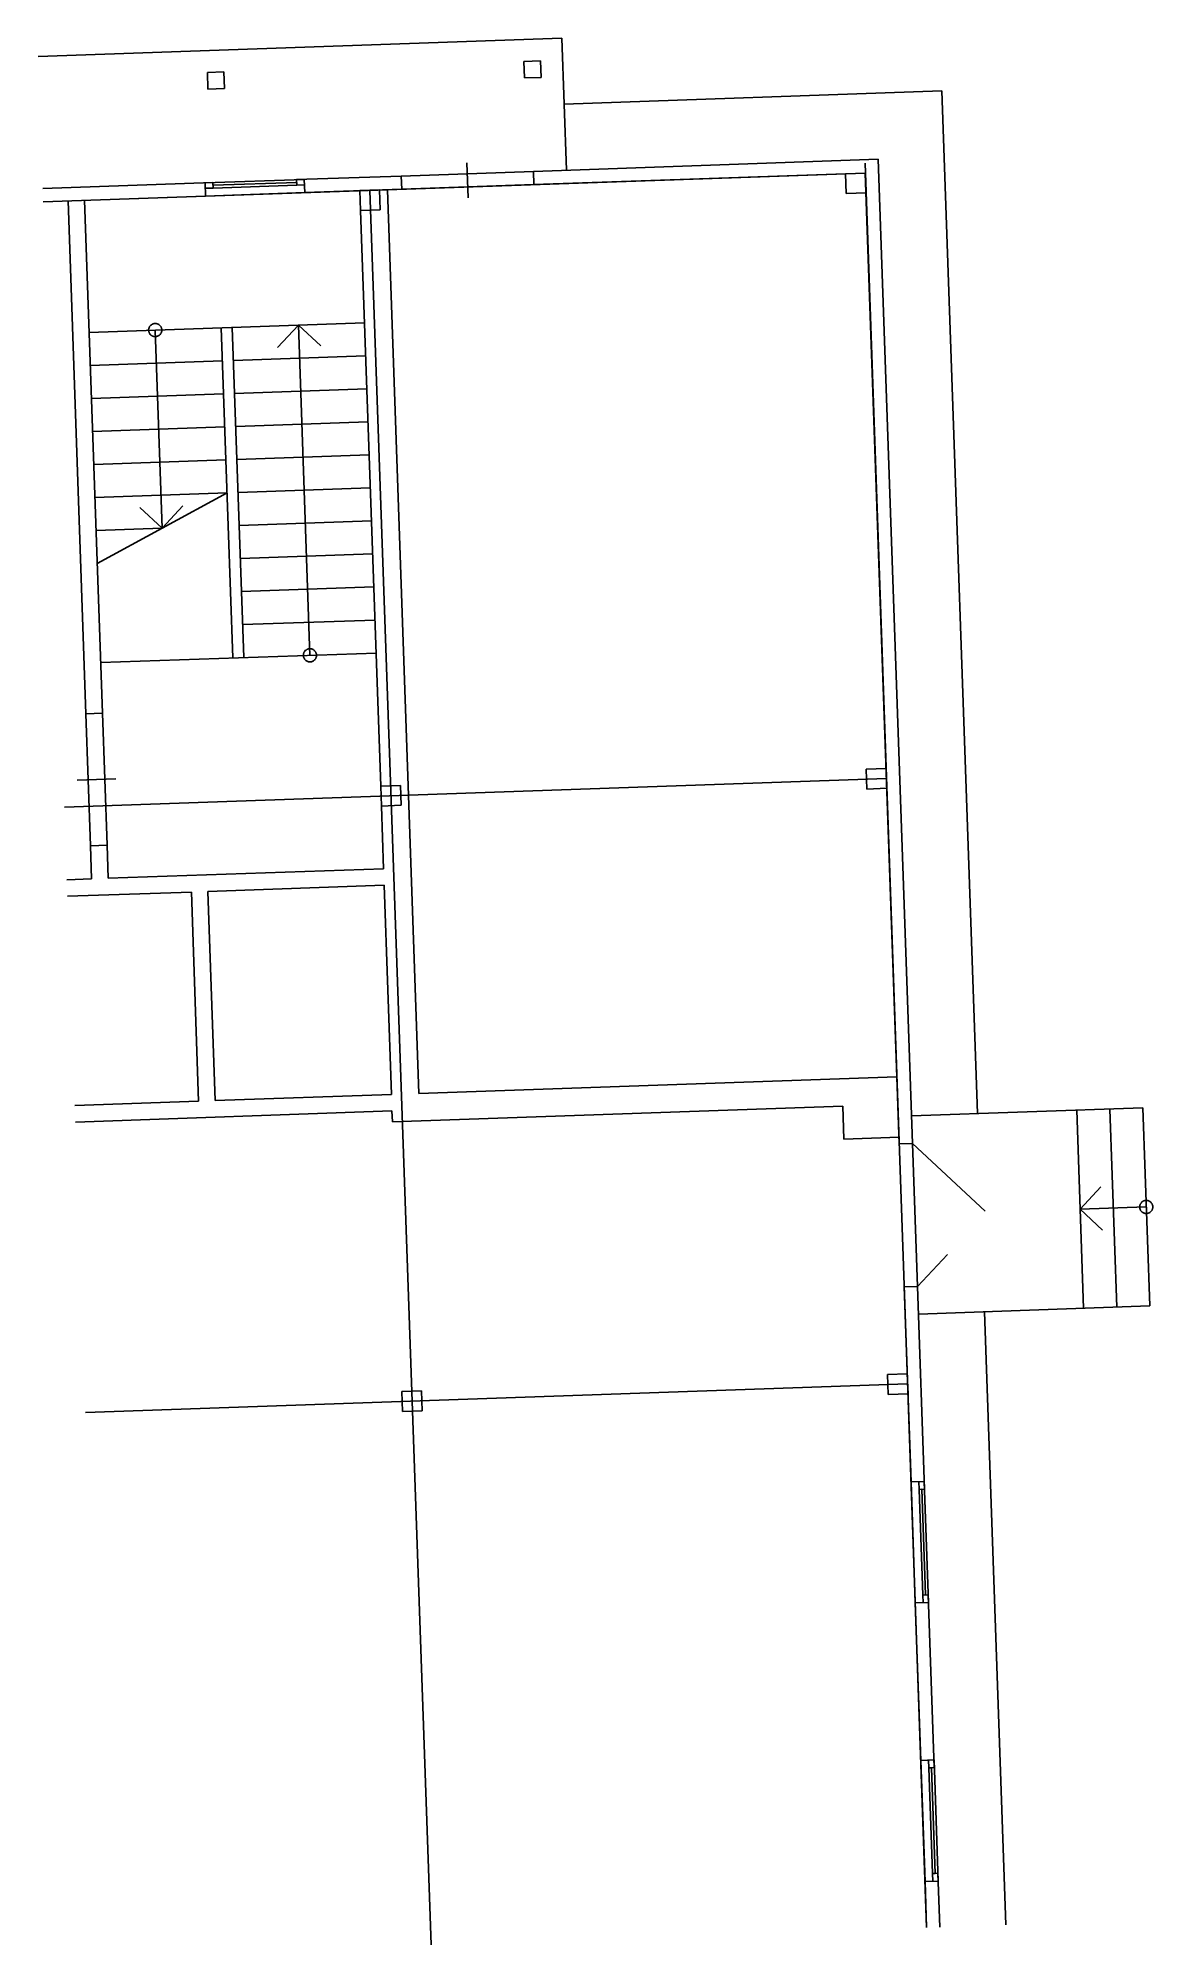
# Model space of a CAD drawing. Extents: x -35 to 1160, y -23 to 2022.
import ezdxf

# ---------------------------------------------------------------- set-up
doc = ezdxf.new("R2010")
doc.units = 0

msp = doc.modelspace()

# ---------------------------------------------------------------- linework, layer by layer
for p, q in [((-34.7, 2002), (526.5, 2021.6)), ((526.5, 2021.6), (531.5, 1880)), ((146.7, 1984.7), (164.4, 1985.4)), ((147.3, 1967), (146.7, 1984.7)), ((146.7, 1984.7), (146.7, 1984.7)), ((164.4, 1985.4), (165, 1967.7)), ((503.7, 1997.2), (486, 1996.6)), ((486, 1996.6), (486.7, 1978.9)), ((504.4, 1979.5), (503.7, 1997.2)), ((503.7, 1997.2), (503.7, 1997.2)), ((165, 1967.7), (147.3, 1967)), ((486.7, 1978.9), (504.4, 1979.5)), ((529, 1950.8), (933.9, 1965)), ((972.2, 868.4), (933.9, 1965)), ((424.8, 1888.1), (426.1, 1850.3)), ((496.1, 1878.8), (865.5, 1891.7)), ((851.5, 1887.6), (917.5, -4.4)), ((902.4, 836.4), (865.5, 1891.7)), ((-29.8, 1860.4), (152.6, 1866.8)), ((-29.3, 1846.2), (851.8, 1877)), ((144.3, 1866.5), (250.5, 1870.2)), ((144.8, 1852.3), (144.3, 1866.5)), ((144.8, 1852.3), (144.3, 1866.5)), ((144.3, 1866.5), (144.3, 1866.5)), ((152.8, 1860.9), (144.5, 1860.6)), ((152.6, 1866.8), (152.8, 1860.9)), ((242.4, 1866.9), (152.7, 1863.8)), ((152.7, 1863.8), (152.8, 1860.9)), ((152.8, 1860.9), (242.5, 1864)), ((242.3, 1869.9), (354.4, 1873.8)), ((242.5, 1864), (242.3, 1869.9)), ((242.3, 1869.9), (242.3, 1869.9)), ((242.5, 1864), (242.4, 1866.9)), ((242.4, 1866.9), (242.4, 1866.9)), ((250.7, 1864.3), (242.5, 1864)), ((251, 1856), (250.5, 1870.2)), ((250.5, 1870.2), (251, 1856)), ((354.4, 1873.8), (496.1, 1878.8)), ((354.9, 1859.6), (354.4, 1873.8)), ((354.9, 1859.6), (354.4, 1873.8)), ((354.4, 1873.8), (354.4, 1873.8)), ((496.6, 1864.6), (354.9, 1859.6)), ((496.6, 1864.6), (496.1, 1878.8)), ((496.1, 1878.8), (496.6, 1864.6)), ((496.6, 1864.6), (851.8, 1877)), ((830.6, 1876.3), (851.8, 1877)), ((831.3, 1855), (830.6, 1876.3)), ((830.6, 1876.3), (830.6, 1876.3)), ((888.2, 835.9), (851.8, 1877)), ((851.8, 1877), (852.6, 1855.8)), ((-29.3, 1846.2), (144.8, 1852.3)), ((16.5, 1297.1), (-2.7, 1847.2)), ((34.2, 1297.7), (15, 1847.8)), ((251, 1856), (144.8, 1852.3)), ((144.8, 1852.3), (144.8, 1852.3)), ((251, 1856), (354.9, 1859.6)), ((310.1, 1858.1), (331.3, 1858.8)), ((310.8, 1836.8), (310.1, 1858.1)), ((310.1, 1858.1), (310.1, 1858.1)), ((320.7, 1858.4), (386.4, -23)), ((331.3, 1858.8), (332, 1837.6)), ((339.6, 1859.1), (373.4, 890)), ((852.6, 1855.8), (831.3, 1855)), ((332, 1837.6), (310.8, 1836.8)), ((332.4, 1219.5), (310.8, 1836.8)), ((19.9, 1706.1), (315, 1716.4)), ((83.8, 1709.9), (83.7, 1709.4)), ((83.7, 1709.4), (83.7, 1708.9)), ((83.7, 1708.9), (83.7, 1708.4)), ((83.7, 1708.4), (83.7, 1707.8)), ((83.7, 1707.8), (83.8, 1707.3)), ((83.9, 1710.4), (83.8, 1709.9)), ((83.8, 1707.3), (83.9, 1706.8)), ((84.1, 1710.9), (83.9, 1710.4)), ((83.9, 1706.8), (84.1, 1706.3)), ((84.3, 1711.4), (84.1, 1710.9)), ((84.1, 1706.3), (84.3, 1705.8)), ((84.5, 1711.9), (84.3, 1711.4)), ((84.3, 1705.8), (84.5, 1705.3)), ((84.8, 1712.4), (84.5, 1711.9)), ((84.5, 1705.3), (84.7, 1704.9)), ((84.7, 1704.9), (85, 1704.4)), ((85.1, 1712.8), (84.8, 1712.4)), ((85, 1704.4), (85.4, 1704)), ((85.4, 1713.2), (85.1, 1712.8)), ((85.8, 1713.6), (85.4, 1713.2)), ((85.4, 1704), (85.7, 1703.6)), ((85.7, 1703.6), (86.1, 1703.3)), ((86.1, 1714), (85.8, 1713.6)), ((86.6, 1714.3), (86.1, 1714)), ((86.1, 1703.3), (86.5, 1702.9)), ((86.5, 1702.9), (87, 1702.6)), ((87, 1714.6), (86.6, 1714.3)), ((87.4, 1714.8), (87, 1714.6)), ((87, 1702.6), (87.4, 1702.4)), ((87.9, 1715.1), (87.4, 1714.8)), ((87.4, 1702.4), (87.9, 1702.1)), ((88.4, 1715.3), (87.9, 1715.1)), ((87.9, 1702.1), (88.4, 1702)), ((88.9, 1715.4), (88.4, 1715.3)), ((88.4, 1702), (88.9, 1701.8)), ((89.4, 1715.5), (88.9, 1715.4)), ((88.9, 1701.8), (89.4, 1701.7)), ((90, 1715.6), (89.4, 1715.5)), ((89.4, 1701.7), (89.9, 1701.6)), ((89.9, 1701.6), (90.4, 1701.6)), ((90.5, 1715.6), (90, 1715.6)), ((90.4, 1701.6), (91, 1701.6)), ((91, 1715.6), (90.5, 1715.6)), ((90.7, 1708.6), (98.1, 1496.1)), ((91.5, 1715.6), (91, 1715.6)), ((91, 1701.6), (91.5, 1701.6)), ((92.1, 1715.5), (91.5, 1715.6)), ((91.5, 1701.6), (92, 1701.7)), ((92, 1701.7), (92.5, 1701.8)), ((92.6, 1715.4), (92.1, 1715.5)), ((92.5, 1701.8), (93, 1701.9)), ((93.1, 1715.3), (92.6, 1715.4)), ((93, 1701.9), (93.5, 1702.1)), ((93.6, 1715.1), (93.1, 1715.3)), ((93.5, 1702.1), (94, 1702.4)), ((94, 1714.8), (93.6, 1715.1)), ((94.5, 1714.6), (94, 1714.8)), ((94, 1702.4), (94.5, 1702.6)), ((94.9, 1714.3), (94.5, 1714.6)), ((94.5, 1702.6), (94.9, 1702.9)), ((95.3, 1713.9), (94.9, 1714.3)), ((94.9, 1702.9), (95.3, 1703.2)), ((95.7, 1713.6), (95.3, 1713.9)), ((95.3, 1703.2), (95.7, 1703.6)), ((96.1, 1713.2), (95.7, 1713.6)), ((95.7, 1703.6), (96.1, 1704)), ((96.4, 1712.8), (96.1, 1713.2)), ((96.1, 1704), (96.4, 1704.4)), ((96.7, 1712.3), (96.4, 1712.8)), ((96.4, 1704.4), (96.7, 1704.8)), ((97, 1711.9), (96.7, 1712.3)), ((96.7, 1704.8), (97, 1705.3)), ((97.2, 1711.4), (97, 1711.9)), ((97, 1705.3), (97.2, 1705.8)), ((97.4, 1710.9), (97.2, 1711.4)), ((97.2, 1705.8), (97.4, 1706.3)), ((97.5, 1710.4), (97.4, 1710.9)), ((97.4, 1706.3), (97.5, 1706.8)), ((97.7, 1709.9), (97.5, 1710.4)), ((97.5, 1706.8), (97.7, 1707.3)), ((97.7, 1709.4), (97.7, 1709.9)), ((97.8, 1708.8), (97.7, 1709.4)), ((97.7, 1707.8), (97.8, 1708.3)), ((97.7, 1707.3), (97.7, 1707.8)), ((97.8, 1708.3), (97.8, 1708.8)), ((173.9, 1357), (161.5, 1711.1)), ((185.7, 1357.4), (173.4, 1711.5)), ((221.8, 1690), (244.2, 1714)), ((256.5, 1359.8), (244.2, 1714)), ((268.1, 1691.6), (244.2, 1714)), ((174.6, 1676.1), (316.2, 1681)), ((21.1, 1670.7), (162.8, 1675.7)), ((22.4, 1635.3), (164, 1640.3)), ((175.8, 1640.7), (317.5, 1645.6)), ((23.6, 1599.9), (165.3, 1604.8)), ((177.1, 1605.3), (318.7, 1610.2)), ((178.3, 1569.8), (319.9, 1574.8)), ((24.8, 1564.5), (166.5, 1569.4)), ((26.1, 1529.1), (167.7, 1534)), ((28.6, 1458.2), (167.7, 1534)), ((179.5, 1534.4), (321.2, 1539.4)), ((74.2, 1518.5), (98.1, 1496.1)), ((120.5, 1520.1), (98.1, 1496.1)), ((27.3, 1493.7), (98.1, 1496.1)), ((180.8, 1499), (322.4, 1504)), ((182, 1463.6), (323.7, 1468.6)), ((183.2, 1428.2), (324.9, 1433.1)), ((184.5, 1392.8), (326.1, 1397.7)), ((32.3, 1352), (327.4, 1362.3)), ((249.6, 1361.2), (249.5, 1360.7)), ((249.5, 1360.7), (249.5, 1360.1)), ((249.5, 1360.1), (249.5, 1359.6)), ((249.5, 1359.6), (249.5, 1359.1)), ((249.5, 1359.1), (249.6, 1358.6)), ((249.7, 1361.7), (249.6, 1361.2)), ((249.6, 1358.6), (249.7, 1358)), ((249.9, 1362.2), (249.7, 1361.7)), ((249.7, 1358), (249.9, 1357.5)), ((250.1, 1362.7), (249.9, 1362.2)), ((249.9, 1357.5), (250.1, 1357)), ((250.3, 1363.2), (250.1, 1362.7)), ((250.1, 1357), (250.3, 1356.6)), ((250.6, 1363.6), (250.3, 1363.2)), ((250.3, 1356.6), (250.6, 1356.1)), ((250.9, 1364), (250.6, 1363.6)), ((250.6, 1356.1), (250.9, 1355.7)), ((251.2, 1364.5), (250.9, 1364)), ((250.9, 1355.7), (251.2, 1355.3)), ((251.6, 1364.8), (251.2, 1364.5)), ((251.2, 1355.3), (251.5, 1354.9)), ((251.5, 1354.9), (251.9, 1354.5)), ((252, 1365.2), (251.6, 1364.8)), ((251.9, 1354.5), (252.3, 1354.2)), ((252.4, 1365.5), (252, 1365.2)), ((252.3, 1354.2), (252.8, 1353.9)), ((252.8, 1365.8), (252.4, 1365.5)), ((253.3, 1366.1), (252.8, 1365.8)), ((252.8, 1353.9), (253.2, 1353.6)), ((253.2, 1353.6), (253.7, 1353.4)), ((253.7, 1366.3), (253.3, 1366.1)), ((254.2, 1366.5), (253.7, 1366.3)), ((253.7, 1353.4), (254.2, 1353.2)), ((254.7, 1366.7), (254.2, 1366.5)), ((254.2, 1353.2), (254.7, 1353)), ((255.2, 1366.8), (254.7, 1366.7)), ((254.7, 1353), (255.2, 1352.9)), ((255.8, 1366.9), (255.2, 1366.8)), ((255.2, 1352.9), (255.7, 1352.8)), ((255.7, 1352.8), (256.3, 1352.8)), ((256.3, 1366.9), (255.8, 1366.9)), ((256.8, 1366.9), (256.3, 1366.9)), ((256.3, 1352.8), (256.8, 1352.8)), ((257.3, 1366.8), (256.8, 1366.9)), ((256.8, 1352.8), (257.3, 1352.8)), ((257.9, 1366.8), (257.3, 1366.8)), ((257.3, 1352.8), (257.8, 1352.9)), ((257.8, 1352.9), (258.3, 1353)), ((258.4, 1366.7), (257.9, 1366.8)), ((258.3, 1353), (258.9, 1353.2)), ((258.9, 1366.5), (258.4, 1366.7)), ((259.4, 1366.3), (258.9, 1366.5)), ((258.9, 1353.2), (259.3, 1353.4)), ((259.3, 1353.4), (259.8, 1353.6)), ((259.9, 1366.1), (259.4, 1366.3)), ((259.8, 1353.6), (260.3, 1353.9)), ((260.3, 1365.8), (259.9, 1366.1)), ((260.7, 1365.5), (260.3, 1365.8)), ((260.3, 1353.9), (260.7, 1354.2)), ((261.2, 1365.2), (260.7, 1365.5)), ((260.7, 1354.2), (261.1, 1354.5)), ((261.1, 1354.5), (261.5, 1354.8)), ((261.5, 1364.8), (261.2, 1365.2)), ((261.9, 1364.4), (261.5, 1364.8)), ((261.5, 1354.8), (261.9, 1355.2)), ((262.2, 1364), (261.9, 1364.4)), ((261.9, 1355.2), (262.2, 1355.6)), ((262.5, 1363.6), (262.2, 1364)), ((262.2, 1355.6), (262.5, 1356.1)), ((262.8, 1363.1), (262.5, 1363.6)), ((262.5, 1356.1), (262.8, 1356.5)), ((263, 1362.6), (262.8, 1363.1)), ((262.8, 1356.5), (263, 1357)), ((263.2, 1362.2), (263, 1362.6)), ((263, 1357), (263.2, 1357.5)), ((263.4, 1361.7), (263.2, 1362.2)), ((263.2, 1357.5), (263.3, 1358)), ((263.3, 1358), (263.5, 1358.5)), ((263.5, 1361.1), (263.4, 1361.7)), ((263.5, 1360.6), (263.5, 1361.1)), ((263.6, 1360.1), (263.5, 1360.6)), ((263.5, 1359), (263.6, 1359.6)), ((263.5, 1358.5), (263.5, 1359)), ((263.6, 1359.6), (263.6, 1360.1)), ((34.2, 1297.7), (16.5, 1297.1)), ((34.2, 1297.7), (16.5, 1297.1)), ((16.5, 1297.1), (21.4, 1155.5)), ((16.5, 1297.1), (16.5, 1297.1)), ((39.1, 1156.1), (34.2, 1297.7)), ((-6.6, 1197), (874.5, 1227.8)), ((7.1, 1225.9), (48.4, 1227.3)), ((852.9, 1237.7), (874.1, 1238.4)), ((853.6, 1216.4), (852.9, 1237.7)), ((852.9, 1237.7), (852.9, 1237.7)), ((874.1, 1238.4), (874.9, 1217.2)), ((332.4, 1219.5), (353.6, 1220.2)), ((333.1, 1198.2), (332.4, 1219.5)), ((332.4, 1219.5), (332.4, 1219.5)), ((353.6, 1220.2), (354.3, 1199)), ((874.9, 1217.2), (853.6, 1216.4)), ((354.3, 1199), (333.1, 1198.2)), ((333.1, 1198.2), (335.4, 1131)), ((39.1, 1156.1), (21.4, 1155.5)), ((21.4, 1155.5), (39.1, 1156.1)), ((22.6, 1120), (21.4, 1155.5)), ((40.3, 1120.7), (39.1, 1156.1)), ((335.4, 1131), (40.3, 1120.7)), ((22.6, 1120), (-3.9, 1119.1)), ((129.5, 1106), (-3.3, 1101.4)), ((137.3, 881.8), (129.5, 1106)), ((336.1, 1113.3), (147.2, 1106.7)), ((155, 882.4), (147.2, 1106.7)), ((336.1, 1113.3), (343.9, 889)), ((885.7, 907.9), (373.4, 890)), ((137.3, 881.8), (4.6, 877.1)), ((343.9, 889), (155, 882.4)), ((344.5, 871.3), (5.2, 859.4)), ((344.5, 871.3), (344.9, 859.5)), ((827.7, 876.3), (344.9, 859.5)), ((828.9, 840.9), (827.7, 876.3)), ((1149.2, 874.6), (901.3, 865.9)), ((1078.4, 872.1), (1085.8, 659.6)), ((1085.8, 659.6), (1078.4, 872.1)), ((1113.8, 873.3), (1121.2, 660.9)), ((1149.2, 874.6), (1156.6, 662.1)), ((888, 843), (828.9, 840.9)), ((888.2, 835.9), (902.4, 836.4)), ((902.4, 836.4), (907.7, 682.9)), ((902.4, 836.4), (980.1, 763.9)), ((1104.4, 789.8), (1082.1, 765.9)), ((1152.9, 768.3), (1082.1, 765.9)), ((1106.1, 743.5), (1082.1, 765.9)), ((1146, 769.7), (1145.9, 769.1)), ((1145.9, 769.1), (1145.9, 768.6)), ((1145.9, 768.6), (1145.9, 768.1)), ((1145.9, 768.1), (1145.9, 767.6)), ((1145.9, 767.6), (1146, 767)), ((1146.1, 770.2), (1146, 769.7)), ((1146, 767), (1146.1, 766.5)), ((1146.3, 770.7), (1146.1, 770.2)), ((1146.1, 766.5), (1146.3, 766)), ((1146.5, 771.2), (1146.3, 770.7)), ((1146.3, 766), (1146.5, 765.5)), ((1146.7, 771.6), (1146.5, 771.2)), ((1146.5, 765.5), (1146.7, 765)), ((1147, 772.1), (1146.7, 771.6)), ((1146.7, 765), (1146.9, 764.6)), ((1146.9, 764.6), (1147.2, 764.2)), ((1147.3, 772.5), (1147, 772.1)), ((1147.2, 764.2), (1147.6, 763.7)), ((1147.6, 772.9), (1147.3, 772.5)), ((1148, 773.3), (1147.6, 772.9)), ((1147.6, 763.7), (1147.9, 763.4)), ((1147.9, 763.4), (1148.3, 763)), ((1148.3, 773.7), (1148, 773.3)), ((1148.8, 774), (1148.3, 773.7)), ((1148.3, 763), (1148.7, 762.7)), ((1148.7, 762.7), (1149.2, 762.4)), ((1149.2, 774.3), (1148.8, 774)), ((1149.6, 774.6), (1149.2, 774.3)), ((1149.2, 762.4), (1149.6, 762.1)), ((1150.1, 774.8), (1149.6, 774.6)), ((1149.6, 762.1), (1150.1, 761.9)), ((1150.6, 775), (1150.1, 774.8)), ((1150.1, 761.9), (1150.6, 761.7)), ((1151.1, 775.1), (1150.6, 775)), ((1150.6, 761.7), (1151.1, 761.5)), ((1151.6, 775.3), (1151.1, 775.1)), ((1151.1, 761.5), (1151.6, 761.4)), ((1152.2, 775.3), (1151.6, 775.3)), ((1151.6, 761.4), (1152.1, 761.3)), ((1152.1, 761.3), (1152.6, 761.3)), ((1152.7, 775.4), (1152.2, 775.3)), ((1152.6, 761.3), (1153.2, 761.3)), ((1153.2, 775.4), (1152.7, 775.4)), ((1153.7, 775.3), (1153.2, 775.4)), ((1153.2, 761.3), (1153.7, 761.3)), ((1154.3, 775.3), (1153.7, 775.3)), ((1153.7, 761.3), (1154.2, 761.4)), ((1154.2, 761.4), (1154.7, 761.5)), ((1154.8, 775.1), (1154.3, 775.3)), ((1154.7, 761.5), (1155.2, 761.7)), ((1155.3, 775), (1154.8, 775.1)), ((1155.2, 761.7), (1155.7, 761.9)), ((1155.8, 774.8), (1155.3, 775)), ((1155.7, 761.9), (1156.2, 762.1)), ((1156.2, 774.6), (1155.8, 774.8)), ((1156.7, 774.3), (1156.2, 774.6)), ((1156.2, 762.1), (1156.7, 762.3)), ((1157.1, 774), (1156.7, 774.3)), ((1156.7, 762.3), (1157.1, 762.6)), ((1157.5, 773.7), (1157.1, 774)), ((1157.1, 762.6), (1157.5, 763)), ((1157.9, 773.3), (1157.5, 773.7)), ((1157.5, 763), (1157.9, 763.3)), ((1158.3, 772.9), (1157.9, 773.3)), ((1157.9, 763.3), (1158.3, 763.7)), ((1158.6, 772.5), (1158.3, 772.9)), ((1158.3, 763.7), (1158.6, 764.1)), ((1158.9, 772.1), (1158.6, 772.5)), ((1158.6, 764.1), (1158.9, 764.6)), ((1159.2, 771.6), (1158.9, 772.1)), ((1158.9, 764.6), (1159.2, 765)), ((1159.4, 771.1), (1159.2, 771.6)), ((1159.2, 765), (1159.4, 765.5)), ((1159.6, 770.6), (1159.4, 771.1)), ((1159.4, 765.5), (1159.6, 766)), ((1159.7, 770.1), (1159.6, 770.6)), ((1159.6, 766), (1159.7, 766.5)), ((1159.9, 769.6), (1159.7, 770.1)), ((1159.7, 766.5), (1159.9, 767)), ((1159.9, 769.1), (1159.9, 769.6)), ((1160, 768.6), (1159.9, 769.1)), ((1159.9, 767.5), (1160, 768)), ((1159.9, 767), (1159.9, 767.5)), ((1160, 768), (1160, 768.6)), ((907.7, 682.9), (939.9, 717.5)), ((893.6, 682.5), (907.7, 682.9)), ((900.9, 473.5), (893.6, 682.5)), ((915.3, 465.8), (907.7, 682.9)), ((908.8, 653.4), (1156.6, 662.1)), ((1002.5, -1.4), (979.6, 655.9)), ((16.1, 547.8), (897.2, 578.6)), ((875.6, 588.5), (896.8, 589.2)), ((876.3, 567.2), (875.6, 588.5)), ((875.6, 588.5), (875.6, 588.5)), ((896.8, 589.2), (897.6, 568)), ((355, 570.3), (376.3, 571)), ((355.8, 549), (355, 570.3)), ((355, 570.3), (355, 570.3)), ((376.3, 571), (377, 549.8)), ((897.6, 568), (876.3, 567.2)), ((377, 549.8), (355.8, 549)), ((900.9, 473.5), (915, 474)), ((900.9, 473.5), (915, 474)), ((905.4, 343.7), (900.9, 473.5)), ((900.9, 473.5), (900.9, 473.5)), ((909.1, 473.8), (909.4, 465.5)), ((915, 474), (919.6, 344.2)), ((909.4, 465.5), (915.3, 465.8)), ((912.4, 465.7), (909.4, 465.5)), ((909.4, 465.5), (913.4, 352.2)), ((909.4, 465.5), (909.4, 465.5)), ((916.3, 352.3), (912.4, 465.7)), ((915.3, 465.8), (915.3, 465.8)), ((919.3, 352.4), (913.4, 352.2)), ((913.4, 352.2), (916.3, 352.3)), ((913.4, 352.2), (913.7, 344)), ((925.7, 167.1), (919.3, 352.4)), ((905.4, 343.7), (919.6, 344.2)), ((919.6, 344.2), (905.4, 343.7)), ((911.3, 174.9), (905.4, 343.7)), ((919.6, 344.2), (919.6, 344.2)), ((911.3, 174.9), (925.5, 175.4)), ((911.3, 174.9), (925.5, 175.4)), ((915.8, 45), (911.3, 174.9)), ((911.3, 174.9), (911.3, 174.9)), ((919.5, 175.2), (919.8, 166.9)), ((919.8, 166.9), (925.7, 167.1)), ((922.8, 167), (919.8, 166.9)), ((919.8, 166.9), (923.8, 53.6)), ((919.8, 166.9), (919.8, 166.9)), ((926.7, 53.7), (922.8, 167)), ((925.5, 175.4), (930, 45.5)), ((925.7, 167.1), (925.7, 167.1)), ((915.8, 45), (930, 45.5)), ((930, 45.5), (915.8, 45)), ((917.5, -4.4), (915.8, 45)), ((929.7, 53.8), (923.8, 53.6)), ((923.8, 53.6), (926.7, 53.7)), ((923.8, 53.6), (924.1, 45.3)), ((931.7, -3.9), (929.7, 53.8)), ((930, 45.5), (930, 45.5))]:
    msp.add_line(p, q)

doc.saveas('drawing.dxf')
